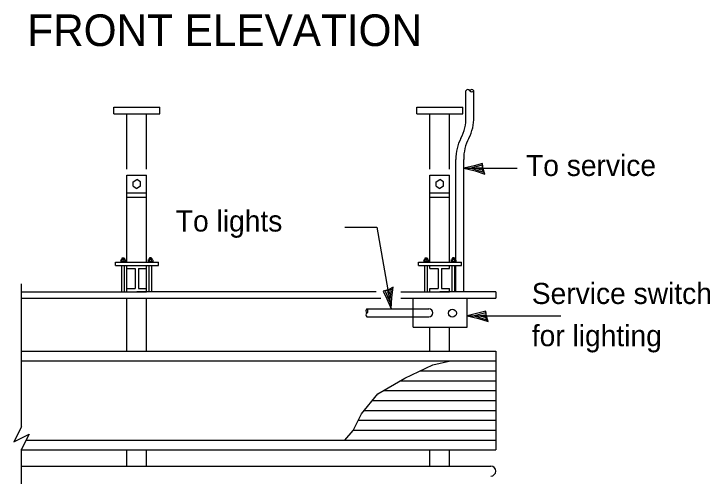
# Model space of a CAD drawing. Extents: x 2400508 to 2401188, y 421095 to 421535.
# Drawn here: x 2400786 to 2400865.3, y 421379.4 to 421432 of the extents above; entities that cross this region are included whole.
import ezdxf

# ---------------------------------------------------------------- set-up
doc = ezdxf.new("R2010")
doc.units = 0
for name, color, linetype in [('Design_EX_Roadway Notes', 7, 'Continuous'), ('Sheets_General Details', 7, 'Continuous'), ('Topo_Advertising Sign', 7, 'Continuous')]:
    doc.layers.add(name, color=color, linetype=linetype)

msp = doc.modelspace()

# ---------------------------------------------------------------- linework, layer by layer
at = {"layer": 'Design_EX_Roadway Notes'}
for p, q in [((2400837.255, 421414.458), (2400843.341, 421414.458)), ((2400823.693, 421407.742), (2400827.367, 421407.742)), ((2400827.367, 421407.742), (2400828.968, 421398.447)), ((2400837.648, 421397.671), (2400848.293, 421397.671))]:
    msp.add_line(p, q, dxfattribs=at)
for points in [[(2400839.459, 421414.401), (2400839.384, 421414.99), (2400838.454, 421414.735), (2400837.255, 421414.458), (2400838.535, 421414.143), (2400839.655, 421413.79), (2400839.459, 421414.401), (2400839.36, 421414.79), (2400838.062, 421414.455), (2400839.481, 421414.008), (2400839.271, 421414.51), (2400838.674, 421414.441), (2400839.249, 421414.284)], [(2400828.65, 421400.628), (2400828.081, 421400.455), (2400828.492, 421399.581), (2400828.968, 421398.447), (2400829.061, 421399.761), (2400829.218, 421400.925), (2400828.65, 421400.628), (2400828.283, 421400.466), (2400828.834, 421399.243), (2400829.034, 421400.718), (2400828.575, 421400.425), (2400828.744, 421399.848), (2400828.801, 421400.442)], [(2400839.851, 421397.614), (2400839.777, 421398.204), (2400838.847, 421397.948), (2400837.648, 421397.671), (2400838.927, 421397.356), (2400840.048, 421397.004), (2400839.851, 421397.614), (2400839.753, 421398.003), (2400838.454, 421397.668), (2400839.874, 421397.221), (2400839.664, 421397.724), (2400839.066, 421397.654), (2400839.641, 421397.497)]]:
    msp.add_lwpolyline(points, dxfattribs=at)
at = {"layer": 'Topo_Advertising Sign'}
for p, q in [((2400837.494, 421420.276), (2400837.494, 421423.276)), ((2400838.394, 421420.276), (2400838.394, 421423.276)), ((2400797.39, 421420.651), (2400797.39, 421421.401)), ((2400797.39, 421421.401), (2400802.641, 421421.401)), ((2400802.641, 421420.651), (2400802.641, 421421.401)), ((2400831.89, 421420.651), (2400831.89, 421421.401)), ((2400831.89, 421421.401), (2400837.141, 421421.401)), ((2400837.141, 421420.651), (2400837.141, 421421.401)), ((2400797.39, 421420.651), (2400802.641, 421420.651)), ((2400798.89, 421414.345), (2400798.89, 421420.651)), ((2400801.141, 421414.345), (2400801.141, 421420.651)), ((2400831.89, 421420.651), (2400837.141, 421420.651)), ((2400833.39, 421414.345), (2400833.39, 421420.651)), ((2400835.641, 421414.345), (2400835.641, 421420.651)), ((2400836.355, 421403.776), (2400836.355, 421415.444)), ((2400837.255, 421400.401), (2400837.255, 421415.444)), ((2400798.89, 421413.67), (2400801.141, 421413.67)), ((2400798.89, 421403.776), (2400798.89, 421413.67)), ((2400799.59, 421412.908), (2400800.011, 421413.188)), ((2400799.59, 421412.42), (2400799.59, 421412.908)), ((2400800.433, 421412.908), (2400800.011, 421413.188)), ((2400800.433, 421412.42), (2400800.433, 421412.908)), ((2400801.141, 421403.776), (2400801.141, 421413.67)), ((2400833.39, 421413.67), (2400835.641, 421413.67)), ((2400833.39, 421403.776), (2400833.39, 421413.67)), ((2400834.09, 421412.908), (2400834.511, 421413.188)), ((2400834.09, 421412.42), (2400834.09, 421412.908)), ((2400834.933, 421412.908), (2400834.511, 421413.188)), ((2400834.933, 421412.42), (2400834.933, 421412.908)), ((2400835.641, 421403.776), (2400835.641, 421413.67)), ((2400799.59, 421412.42), (2400800.011, 421412.136)), ((2400800.433, 421412.42), (2400800.011, 421412.136)), ((2400834.09, 421412.42), (2400834.511, 421412.136)), ((2400834.933, 421412.42), (2400834.511, 421412.136)), ((2400798.89, 421411.671), (2400801.141, 421411.671)), ((2400833.39, 421411.671), (2400835.641, 421411.671)), ((2400798.89, 421411.17), (2400801.141, 421411.17)), ((2400833.39, 421411.17), (2400835.641, 421411.17)), ((2400798.302, 421404.181), (2400798.605, 421404.181)), ((2400798.302, 421404.181), (2400798.302, 421404.063)), ((2400798.362, 421404.241), (2400798.542, 421404.241)), ((2400798.362, 421404.213), (2400798.542, 421404.213)), ((2400798.605, 421404.181), (2400798.605, 421404.063)), ((2400801.729, 421404.181), (2400801.427, 421404.181)), ((2400801.427, 421404.181), (2400801.427, 421404.063)), ((2400801.669, 421404.241), (2400801.489, 421404.241)), ((2400801.669, 421404.213), (2400801.489, 421404.213)), ((2400801.729, 421404.181), (2400801.729, 421404.063)), ((2400832.802, 421404.181), (2400833.105, 421404.181)), ((2400832.802, 421404.181), (2400832.802, 421404.063)), ((2400832.862, 421404.241), (2400833.042, 421404.241)), ((2400832.862, 421404.213), (2400833.042, 421404.213)), ((2400833.105, 421404.181), (2400833.105, 421404.063)), ((2400836.229, 421404.181), (2400835.927, 421404.181)), ((2400835.927, 421404.181), (2400835.927, 421404.063)), ((2400836.169, 421404.241), (2400835.989, 421404.241)), ((2400836.169, 421404.213), (2400835.989, 421404.213)), ((2400836.229, 421404.181), (2400836.229, 421404.063)), ((2400797.586, 421403.776), (2400802.497, 421403.776)), ((2400797.586, 421403.401), (2400797.586, 421403.776)), ((2400797.586, 421403.401), (2400802.497, 421403.401)), ((2400798.185, 421404.003), (2400798.247, 421404.063)), ((2400798.185, 421404.003), (2400798.185, 421403.822)), ((2400798.727, 421403.822), (2400798.185, 421403.822)), ((2400798.247, 421404.063), (2400798.669, 421404.063)), ((2400798.302, 421404.122), (2400798.605, 421404.122)), ((2400798.302, 421400.401), (2400798.302, 421403.401)), ((2400798.331, 421403.822), (2400798.331, 421404.003)), ((2400798.362, 421404.154), (2400798.542, 421404.154)), ((2400798.362, 421404.092), (2400798.542, 421404.092)), ((2400798.577, 421403.822), (2400798.577, 421404.003)), ((2400798.605, 421400.401), (2400798.605, 421403.401)), ((2400798.636, 421404.063), (2400798.669, 421404.063)), ((2400798.727, 421404.003), (2400798.669, 421404.063)), ((2400798.727, 421404.003), (2400798.727, 421403.822)), ((2400798.89, 421403.401), (2400801.141, 421403.401)), ((2400798.89, 421403.026), (2400798.89, 421403.401)), ((2400798.89, 421400.401), (2400798.89, 421403.401)), ((2400801.141, 421403.026), (2400801.141, 421403.401)), ((2400801.141, 421400.401), (2400801.141, 421403.401)), ((2400801.305, 421404.003), (2400801.362, 421404.063)), ((2400801.305, 421404.003), (2400801.305, 421403.822)), ((2400801.305, 421403.822), (2400801.847, 421403.822)), ((2400801.785, 421404.063), (2400801.362, 421404.063)), ((2400801.396, 421404.063), (2400801.362, 421404.063)), ((2400801.729, 421404.122), (2400801.427, 421404.122)), ((2400801.427, 421400.401), (2400801.427, 421403.401)), ((2400801.455, 421403.822), (2400801.455, 421404.003)), ((2400801.669, 421404.154), (2400801.489, 421404.154)), ((2400801.669, 421404.092), (2400801.489, 421404.092)), ((2400801.701, 421403.822), (2400801.701, 421404.003)), ((2400801.729, 421400.401), (2400801.729, 421403.401)), ((2400801.847, 421404.003), (2400801.785, 421404.063)), ((2400801.847, 421404.003), (2400801.847, 421403.822)), ((2400802.497, 421403.401), (2400802.497, 421403.776)), ((2400832.086, 421403.776), (2400836.997, 421403.776)), ((2400832.086, 421403.401), (2400832.086, 421403.776)), ((2400832.086, 421403.401), (2400836.997, 421403.401)), ((2400832.685, 421404.003), (2400832.747, 421404.063)), ((2400832.685, 421404.003), (2400832.685, 421403.822)), ((2400833.227, 421403.822), (2400832.685, 421403.822)), ((2400832.747, 421404.063), (2400833.169, 421404.063)), ((2400832.802, 421404.122), (2400833.105, 421404.122)), ((2400832.802, 421400.401), (2400832.802, 421403.401)), ((2400832.831, 421403.822), (2400832.831, 421404.003)), ((2400832.862, 421404.154), (2400833.042, 421404.154)), ((2400832.862, 421404.092), (2400833.042, 421404.092)), ((2400833.077, 421403.822), (2400833.077, 421404.003)), ((2400833.105, 421400.401), (2400833.105, 421403.401)), ((2400833.136, 421404.063), (2400833.169, 421404.063)), ((2400833.227, 421404.003), (2400833.169, 421404.063)), ((2400833.227, 421404.003), (2400833.227, 421403.822)), ((2400833.39, 421403.401), (2400835.641, 421403.401)), ((2400833.39, 421403.026), (2400833.39, 421403.401)), ((2400835.641, 421403.026), (2400835.641, 421403.401)), ((2400835.805, 421404.003), (2400835.862, 421404.063)), ((2400835.805, 421404.003), (2400835.805, 421403.822)), ((2400835.805, 421403.822), (2400836.347, 421403.822)), ((2400836.285, 421404.063), (2400835.862, 421404.063)), ((2400835.896, 421404.063), (2400835.862, 421404.063)), ((2400836.229, 421404.122), (2400835.927, 421404.122)), ((2400835.927, 421400.401), (2400835.927, 421403.401)), ((2400835.955, 421403.822), (2400835.955, 421404.003)), ((2400836.169, 421404.154), (2400835.989, 421404.154)), ((2400836.169, 421404.092), (2400835.989, 421404.092)), ((2400836.201, 421403.822), (2400836.201, 421404.003)), ((2400836.229, 421400.401), (2400836.229, 421403.401)), ((2400836.347, 421404.003), (2400836.285, 421404.063)), ((2400836.347, 421404.003), (2400836.347, 421403.822)), ((2400836.355, 421400.401), (2400836.355, 421403.401)), ((2400836.997, 421403.401), (2400836.997, 421403.776)), ((2400798.89, 421403.026), (2400799.829, 421403.026)), ((2400799.829, 421403.026), (2400799.829, 421400.776)), ((2400800.203, 421403.026), (2400800.203, 421400.776)), ((2400800.203, 421403.026), (2400801.141, 421403.026)), ((2400833.39, 421403.026), (2400834.329, 421403.026)), ((2400834.329, 421403.026), (2400834.329, 421400.776)), ((2400834.703, 421403.026), (2400834.703, 421400.776)), ((2400834.703, 421403.026), (2400835.641, 421403.026)), ((2400786.89, 421385.011), (2400786.89, 421401.297)), ((2400786.89, 421400.401), (2400800.016, 421400.401)), ((2400798.89, 421400.401), (2400798.89, 421400.776)), ((2400798.89, 421400.776), (2400799.829, 421400.776)), ((2400798.89, 421400.401), (2400801.141, 421400.401)), ((2400827.288, 421400.401), (2400800.016, 421400.401)), ((2400800.203, 421400.776), (2400801.141, 421400.776)), ((2400801.141, 421400.401), (2400801.141, 421400.776)), ((2400830.077, 421400.401), (2400834.516, 421400.401)), ((2400833.39, 421400.401), (2400833.39, 421400.776)), ((2400833.39, 421400.776), (2400834.329, 421400.776)), ((2400833.39, 421400.401), (2400835.641, 421400.401)), ((2400840.89, 421400.401), (2400834.516, 421400.401)), ((2400834.703, 421400.776), (2400835.641, 421400.776)), ((2400835.641, 421400.401), (2400835.641, 421400.776)), ((2400840.89, 421400.401), (2400840.89, 421399.651)), ((2400786.89, 421399.651), (2400827.796, 421399.651)), ((2400798.89, 421393.651), (2400798.89, 421399.651)), ((2400801.141, 421393.651), (2400801.141, 421399.651)), ((2400830.077, 421399.651), (2400840.89, 421399.651)), ((2400831.48, 421396.387), (2400831.48, 421399.651)), ((2400837.648, 421396.387), (2400837.648, 421399.651)), ((2400826.22, 421398.447), (2400833.28, 421398.447)), ((2400826.22, 421397.547), (2400833.28, 421397.547)), ((2400831.48, 421396.387), (2400837.648, 421396.387)), ((2400833.39, 421393.651), (2400833.39, 421396.387)), ((2400835.641, 421393.651), (2400835.641, 421396.387)), ((2400786.89, 421393.651), (2400840.89, 421393.651)), ((2400840.89, 421393.651), (2400840.89, 421382.401)), ((2400786.89, 421392.526), (2400840.89, 421392.526)), ((2400833.723, 421392.081), (2400835.742, 421392.526)), ((2400830.555, 421390.56), (2400833.723, 421392.081)), ((2400832.305, 421391.401), (2400840.89, 421391.401)), ((2400827.449, 421388.784), (2400830.555, 421390.56)), ((2400829.965, 421390.276), (2400840.89, 421390.276)), ((2400828.091, 421389.151), (2400840.89, 421389.151)), ((2400825.612, 421386.501), (2400827.449, 421388.784)), ((2400826.839, 421388.026), (2400840.89, 421388.026)), ((2400825.933, 421386.901), (2400840.89, 421386.901)), ((2400824.661, 421384.598), (2400825.612, 421386.501)), ((2400825.249, 421385.776), (2400840.89, 421385.776)), ((2400786.89, 421385.011), (2400786.029, 421383.319)), ((2400823.724, 421383.526), (2400824.661, 421384.598)), ((2400824.688, 421384.651), (2400840.89, 421384.651)), ((2400786.029, 421383.319), (2400787.753, 421384.195)), ((2400787.753, 421384.195), (2400786.89, 421382.503)), ((2400787.412, 421383.526), (2400840.89, 421383.526)), ((2400786.89, 421371.187), (2400786.89, 421382.503)), ((2400786.89, 421382.401), (2400840.89, 421382.401)), ((2400798.89, 421380.554), (2400798.89, 421382.401)), ((2400801.141, 421380.554), (2400801.141, 421382.401)), ((2400833.39, 421380.554), (2400833.39, 421382.401)), ((2400835.641, 421380.554), (2400835.641, 421382.401)), ((2400786.89, 421380.554), (2400840.327, 421380.554))]:
    msp.add_line(p, q, dxfattribs=at)
for points in [[(2400798.75, 421403.785), (2400798.75, 421403.809), (2400798.156, 421403.809), (2400798.156, 421403.785)], [(2400801.282, 421403.785), (2400801.282, 421403.809), (2400801.876, 421403.809), (2400801.876, 421403.785)], [(2400833.25, 421403.785), (2400833.25, 421403.809), (2400832.656, 421403.809), (2400832.656, 421403.785)], [(2400835.782, 421403.785), (2400835.782, 421403.809), (2400836.376, 421403.809), (2400836.376, 421403.785)]]:
    msp.add_lwpolyline(points, close=True, dxfattribs=at)
msp.add_circle((2400835.962, 421397.959), 0.45, dxfattribs=at)
for centre, radius, start, end in [((2400837.719, 421423.136), 0.265, 31.9557, 148.0443), ((2400838.169, 421423.136), 0.265, 31.9557, 148.0443), ((2400838.169, 421423.417), 0.265, 211.9557, 328.0443), ((2400832.717, 421420.128), 4.779, 331.68162, 1.7974), ((2400833.617, 421420.127), 4.779, 331.68162, 1.7974), ((2400841.132, 421415.593), 4.779, 151.67147, 181.78724), ((2400842.032, 421415.593), 4.779, 151.67147, 181.78724), ((2400798.362, 421404.181), 0.0604, 89.99999, 179.99999), ((2400798.543, 421404.181), 0.0604, 359.99999, 89.99999), ((2400801.488, 421404.181), 0.0604, 90.00001, 180.00001), ((2400801.669, 421404.181), 0.0604, 0.00001, 90.00001), ((2400832.862, 421404.181), 0.0604, 89.99999, 179.99999), ((2400833.043, 421404.181), 0.0604, 359.99999, 89.99999), ((2400835.988, 421404.181), 0.0604, 90.00001, 180.00001), ((2400836.169, 421404.181), 0.0604, 0.00001, 90.00001), ((2400798.271, 421404.003), 0.0604, 0, 90), ((2400798.392, 421404.003), 0.0604, 90.00001, 180), ((2400798.515, 421404.003), 0.0604, 0, 90), ((2400798.636, 421404.003), 0.0604, 90.00001, 180), ((2400801.395, 421404.003), 0.0604, 360, 89.99999), ((2400801.516, 421404.003), 0.0604, 90, 180), ((2400801.64, 421404.003), 0.0604, 360, 89.99999), ((2400801.761, 421404.003), 0.0604, 90, 180), ((2400832.771, 421404.003), 0.0604, 0, 90), ((2400832.892, 421404.003), 0.0604, 90.00001, 180), ((2400833.015, 421404.003), 0.0604, 0, 90), ((2400833.136, 421404.003), 0.0604, 90.00001, 180), ((2400835.895, 421404.003), 0.0604, 360, 89.99999), ((2400836.016, 421404.003), 0.0604, 90, 180), ((2400836.14, 421404.003), 0.0604, 360, 89.99999), ((2400836.261, 421404.003), 0.0604, 90, 180), ((2400826.36, 421398.222), 0.265, 121.9557, 238.0443), ((2400826.36, 421397.772), 0.265, 121.9557, 238.0443), ((2400826.08, 421398.222), 0.265, 301.9557, 58.0443), ((2400833.28, 421397.997), 0.45, 270.00019, 89.99692), ((2400840.327, 421379.991), 0.563, 270.00019, 89.99991)]:
    msp.add_arc(centre, radius, start, end, dxfattribs=at)

# ---------------------------------------------------------------- texts
at = {"layer": 'Design_EX_Roadway Notes'}
for s, p in [('To service', (2400844.343, 421413.57)), ('To lights', (2400804.464, 421407.248)), ('Service switch', (2400844.996, 421399.006)), ('for lighting', (2400844.996, 421394.206))]:
    msp.add_text(s, height=2.4, dxfattribs=at).set_placement(p)
at = {"layer": 'Sheets_General Details'}
msp.add_text('FRONT ELEVATION', height=3.6, dxfattribs=at).set_placement((2400787.556, 421428.354))

doc.saveas('drawing.dxf')
